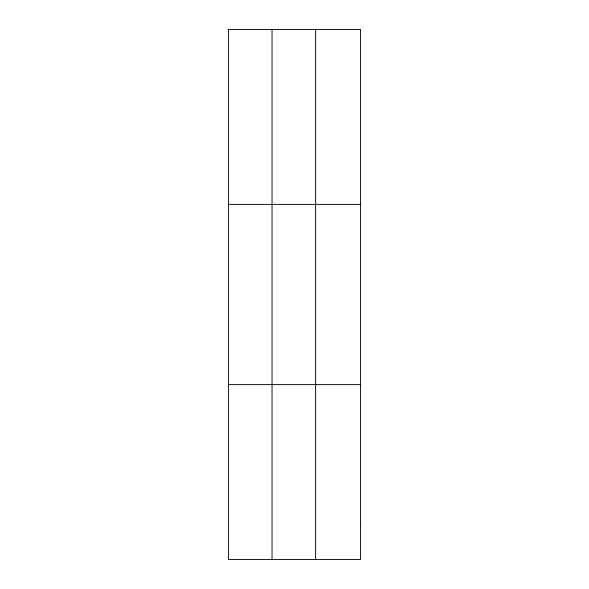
<?xml version="1.0" encoding="UTF-8"?>
<svg xmlns="http://www.w3.org/2000/svg" width="589" height="589" viewBox="0 0 589 589"><rect width="100%" height="100%" fill="white"/><g stroke="black" fill="none" stroke-linecap="round" stroke-linejoin="round"><path stroke-width="0.88" d="M272.037 29.45L272.037 559.55M315.645 29.45L315.645 559.55M228.429 204.383L360.571 204.383M228.429 384.617L360.571 384.617M360.571 524.563L360.571 559.55L228.429 559.55L228.429 29.45L360.571 29.45L360.571 524.563"/></g></svg>
